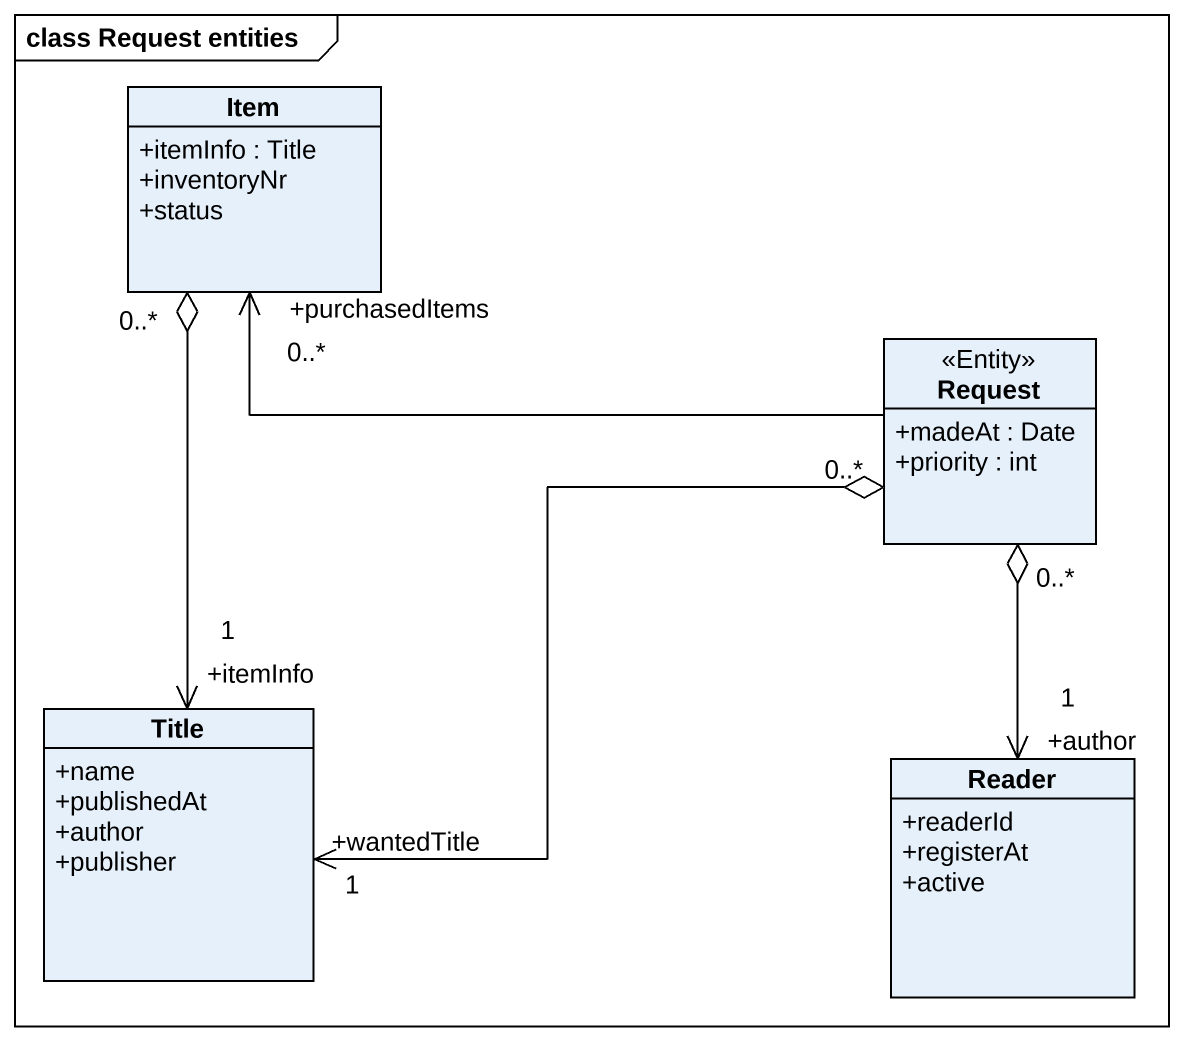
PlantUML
@startuml
mainframe class Request entities
hide circle
hide empty members
skinparam classAttributeIconSize 0
class Item {
  +itemInfo : Title
  +inventoryNr
  +status
}
class Request <<Entity>> {
  +madeAt : Date
  +priority : int
}
class "Title" as Title_ {
  +name
  +publishedAt
  +author
  +publisher
}
class Reader {
  +readerId
  +registerAt
  +active
}
Item "0..*" o--> "+itemInfo\n1" Title_
Request -left-> "+purchasedItems\n0..*" Item
Request "0..*" o-left-> "+wantedTitle\n1" Title_
Reader "+author\n1" <-up-o "0..*" Request
@enduml
